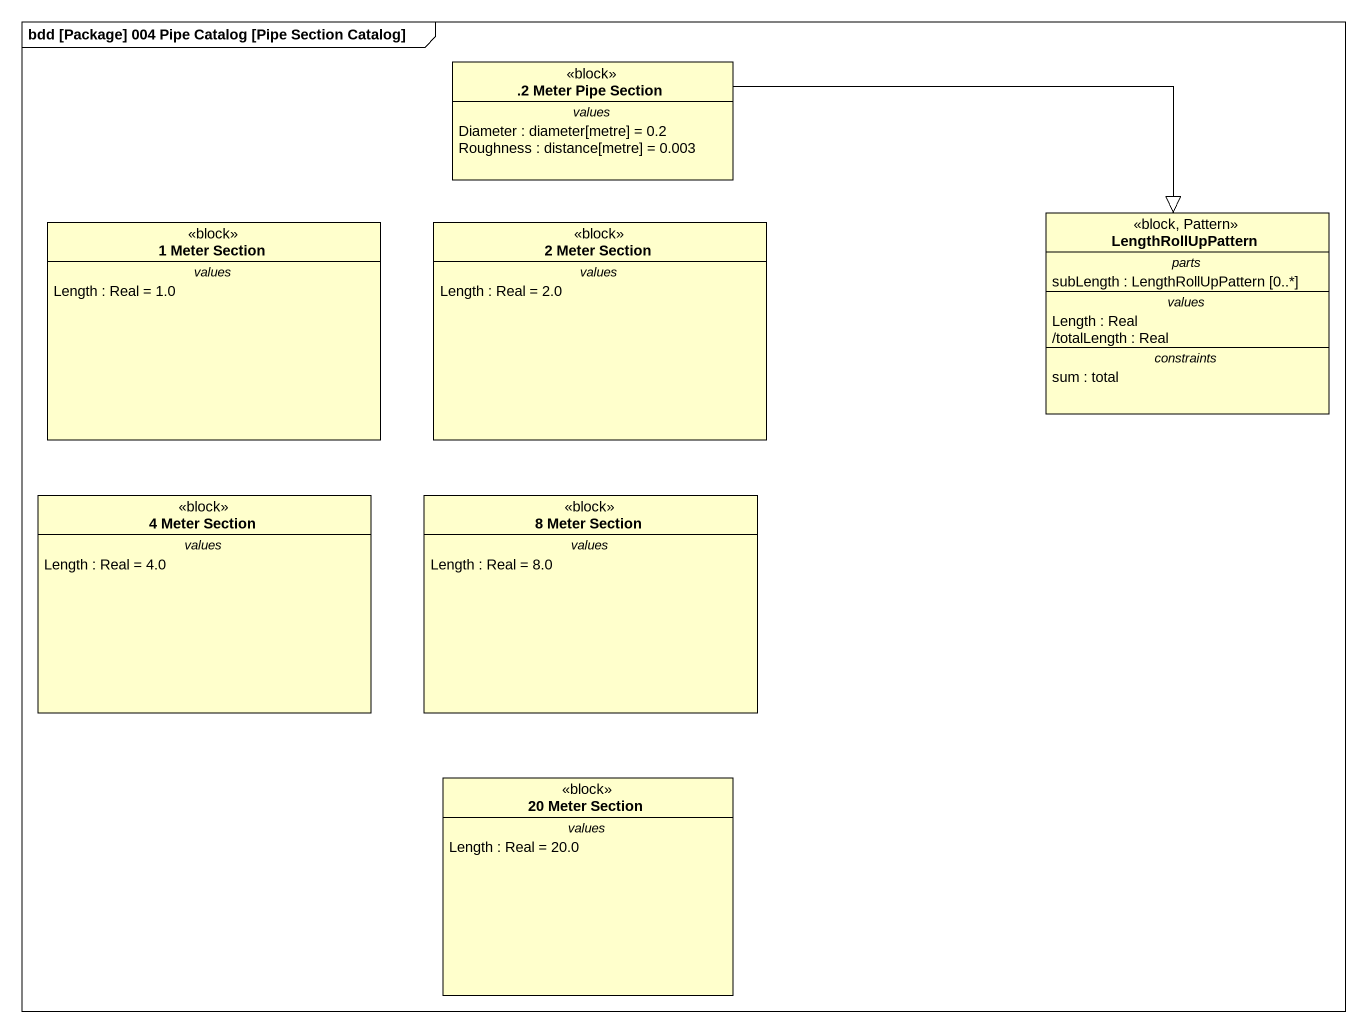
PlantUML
@startuml
mainframe bdd [Package] 004 Pipe Catalog [Pipe Section Catalog]
hide circle
hide empty members
class ".2 Meter Pipe Section" as c2_Meter_Pipe_Section <<block>> {
  -- values --
  Diameter : diameter[metre] = 0.2
  Roughness : distance[metre] = 0.003
}
class "1 Meter Section" as c1_Meter_Section <<block>> {
  -- values --
  Length : Real = 1.0
}
class "2 Meter Section" as c2_Meter_Section <<block>> {
  -- values --
  Length : Real = 2.0
}
class LengthRollUpPattern <<block, Pattern>> {
  -- parts --
  subLength : LengthRollUpPattern [0..*]
  -- values --
  Length : Real
  /totalLength : Real
  -- constraints --
  sum : total
}
class "4 Meter Section" as c4_Meter_Section <<block>> {
  -- values --
  Length : Real = 4.0
}
class "8 Meter Section" as c8_Meter_Section <<block>> {
  -- values --
  Length : Real = 8.0
}
class "20 Meter Section" as c20_Meter_Section <<block>> {
  -- values --
  Length : Real = 20.0
}
c2_Meter_Pipe_Section -right-|> LengthRollUpPattern
@enduml
